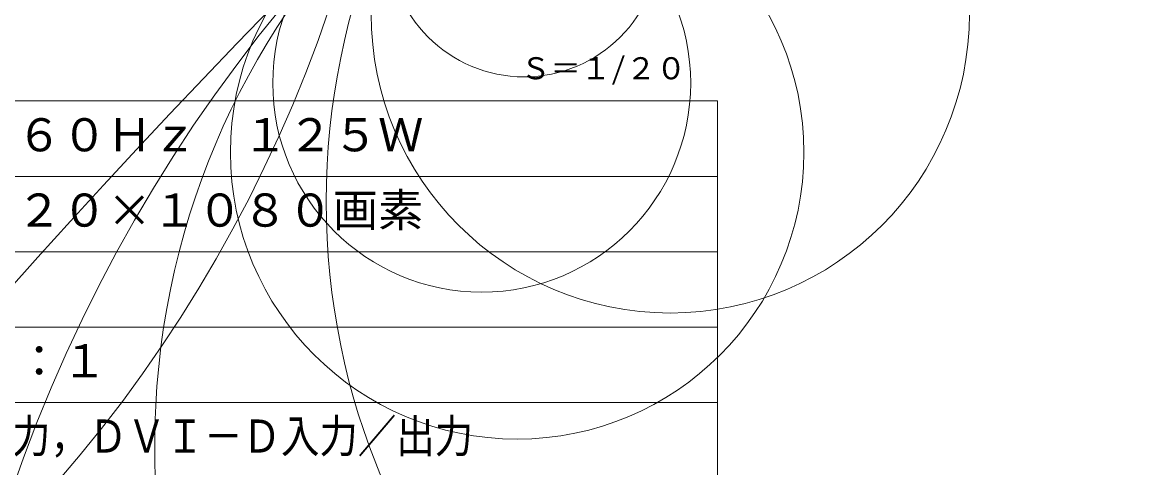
# Model space of a CAD drawing. Units: millimetres, scale not verified. Extents: x -147 to 958, y -916 to 241.
# Drawn here: x 16.4 to 90.7, y -30.8 to -1.3 of the extents above; entities that cross this region are included whole.
import ezdxf
from ezdxf.enums import TextEntityAlignment as Align

# ---------------------------------------------------------------- set-up
doc = ezdxf.new("R2010")
doc.units = ezdxf.units.MM
doc.header["$LTSCALE"] = 0.125
doc.layers.add('0-1_MOJI1', color=7, linetype='Continuous')
doc.layers.add('0-4_TOUROKU', color=7, linetype='Continuous')
doc.layers.add('0-2_WAKU', color=1, linetype='Continuous', lineweight=18)
doc.layers.add('0-5_GAIKEI', color=1, linetype='Continuous', lineweight=18)
doc.styles.add('ＭＳ ゴシック', font='')
doc.styles.get('ＭＳ ゴシック').set_extended_font_data('MS Gothic')

msp = doc.modelspace()

# ---------------------------------------------------------------- linework, layer by layer
at = {"layer": '0-2_WAKU', "color": 4}
for p in [(-62.4907, -6.5021), (62.5093, -56.5021)]:
    msp.add_line(p, (62.5093, -6.5021), dxfattribs=at)
at = {"layer": '0-2_WAKU'}
for p, q in [((62.5093, -11.5021), (-62.4907, -11.5021)), ((62.5093, -16.5021), (-62.4907, -16.5021)), ((62.5093, -21.5021), (-62.4907, -21.5021)), ((-62.4907, -26.5021), (62.5093, -26.5021))]:
    msp.add_line(p, q, dxfattribs=at)
at = {"layer": '0-5_GAIKEI'}
for centre, radius in [((418.6037, -376.9177), 539.05), ((-52.4027, 29.8828), 94.1277), ((112.7838, -65.449), 102.5427), ((83.911, -13.1787), 47.3617), ((76.6881, -29.3844), 51.52), ((59.3823, -0.7215), 19.8512), ((49.6901, 4.1185), 9.0177), ((49.2202, -9.9114), 19.0258), ((46.8693, -5.3179), 13.8658)]:
    msp.add_circle(centre, radius, dxfattribs=at)

# ---------------------------------------------------------------- texts
at = {"layer": '0-1_MOJI1', "style": 'ＭＳ ゴシック'}
for s, p in [('ＡＣ１００Ｖ\u3000５０Ｈｚ／６０Ｈｚ\u3000１２５Ｗ', (-19.9907, -10.5021)), ('４２Ｖ型\u3000１６：９\u3000１９２０×１０８０画素', (-19.9907, -15.5021)), ('４５０ｃｄ／㎡\u3000１３００：１', (-19.9907, -25.5021))]:
    msp.add_text(s, height=2.199, dxfattribs=at).set_placement(p, align=Align.BOTTOM_LEFT)
at = {"layer": '0-1_MOJI1', "style": 'ＭＳ ゴシック', "width": 0.85}
msp.add_text('ビデオ入力，コンポーネント入力，ＤＶＩ－Ｄ入力／出力', height=2.199, dxfattribs=at).set_placement((-19.9907, -30.5021), align=Align.BOTTOM_LEFT)
at = {"layer": '0-4_TOUROKU', "style": 'ＭＳ ゴシック'}
msp.add_text('Ｓ＝１/２０', height=1.466, dxfattribs=at).set_placement((49.4427, -5.5021), align=Align.BOTTOM_LEFT)

doc.saveas('drawing.dxf')
